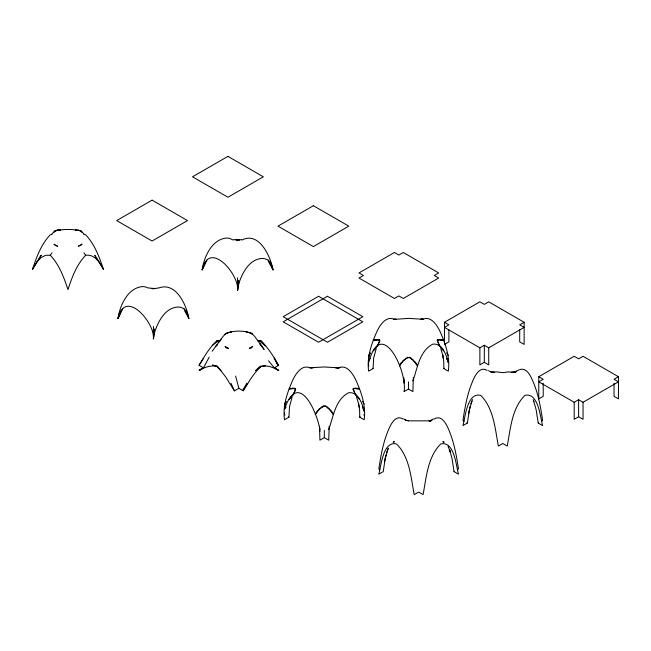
<?xml version="1.0" encoding="UTF-8"?>
<svg xmlns="http://www.w3.org/2000/svg" width="651" height="651" viewBox="0 0 651 651"><rect width="100%" height="100%" fill="white"/><g stroke="black" fill="none" stroke-linecap="round" stroke-linejoin="round"><path stroke-width="0.98" d="M153.416 326.371L153.416 338.935C155.499 323.441 125.057 287.457 118.01 318.502L122.819 308.704M237.566 277.79L237.558 290.354C239.649 274.86 209.199 238.876 202.16 269.921L206.969 260.123M309.721 367.75C301.983 364.414 296.132 373.365 293.153 379.248C287.473 391.959 282.493 405.549 284.503 419.74L288.922 417.185L289.508 406.663L292.039 397.362M319.91 431.67L319.511 426.275L319.91 440.182L324.328 437.627L324.328 430.457M329.154 426.259L328.755 440.182L324.328 437.627M393.863 319.169C386.133 315.833 380.282 324.784 377.303 330.667C371.623 343.378 366.635 356.968 368.645 371.16L373.072 368.604L373.658 358.083L376.188 348.773M368.645 362.64C381.071 315.434 407.754 371.461 404.051 391.601L408.478 389.046L412.905 391.601L413.304 377.678M338.943 367.742C346.674 364.405 352.525 373.349 355.511 379.232C361.191 391.951 366.171 405.549 364.161 419.74L359.734 417.185L359.604 410.081L358.498 403.254L359.279 407.144M423.093 319.161C430.824 315.816 436.675 324.768 439.653 330.651C445.341 343.37 450.313 356.968 448.311 371.16L443.884 368.604L443.754 361.5L442.647 354.673L443.429 358.563M533.722 401.114L536.221 410.065L538.198 423.044L542.625 425.616C540.216 416.73 538.304 392.13 524.918 395.352C511.784 408.34 510.547 428.732 507.219 446.057L502.792 443.486L498.365 446.057C495.037 428.732 493.8 408.34 480.666 395.352C467.28 392.13 465.367 416.73 462.959 425.616L467.385 423.044L469.355 410.065L471.861 401.114L470.925 403.864M154.515 332.742L153.416 338.935L154.466 328.975L154.515 332.742C157.786 322.025 165.037 307.76 177.747 307.044A31.158 17.976 -59.9 0 1 181.068 307.459C186.064 308.566 188.033 314.026 188.814 318.51L184.013 308.566M238.665 284.161L237.558 290.354L238.608 280.394L238.665 284.161C241.936 273.444 249.187 259.179 261.897 258.463A31.158 17.992 -60 0 1 265.217 258.862C270.206 260.009 272.183 265.429 272.964 269.929L268.155 259.985M386.775 452.445L387.711 449.695L385.213 458.646L383.236 471.625L378.809 474.197C381.217 465.31 383.138 440.711 396.516 443.933C409.65 456.921 410.887 477.313 414.215 494.638L418.642 492.066L423.069 494.638C426.405 477.313 427.634 456.921 440.768 443.933C454.154 440.711 456.074 465.31 458.475 474.197L454.048 471.625L452.03 458.418L449.581 449.695L450.508 452.445L448.018 446.228M384.456 462.291L385.262 458.418M468.606 413.702L469.404 409.837M385.213 458.646L386.043 454.976M469.355 410.065L470.185 406.387M328.755 429.53C333.304 416.795 335.289 399.706 348.497 392.781C358.229 391.178 362.363 404.076 364.161 411.229L362.477 407.013L364.161 409.097M412.905 380.949C417.454 368.214 419.431 351.125 432.646 344.2C442.371 342.597 446.513 355.495 448.311 362.64L446.627 358.432L448.311 360.508M32.55 269.172L41.143 255.338L32.55 269.172C36.586 256.95 41.176 244.296 50.249 234.824L51.999 234.401M284.503 406.118L286.188 401.447L284.503 403.978M368.645 357.529L370.329 352.866L368.653 355.397M387.54 450.215L388.362 448.14L387.963 448.995M471.682 401.634L472.512 399.559M274.209 367.433L278.701 370.435C273.363 367.473 267.187 364.796 260.994 366.432C253.573 373.349 248.479 382.259 243.295 390.869L238.868 388.305L234.441 390.869L225.604 376.791L217.418 366.35C211.014 365.024 204.569 367.14 199.043 370.435L203.47 367.864L209.199 357.082M246.729 383.301L242.742 390.551L247.722 383.504M203.47 367.864L199.043 365.317C204.227 356.707 209.321 347.805 216.742 340.88L220.29 340.408M199.043 365.317L203.535 358.359M261.775 345.998L259.651 343.525L264.127 349.489L254.761 336.526L251.579 333.239L246.078 331.953L249.846 332.694C242.815 330.578 234.93 330.578 227.891 332.694L231.666 331.953L226.157 333.239L222.976 336.526L212.128 351.304M36.977 261.604L41.395 257.389L45.814 255.282L50.249 255.265L51.999 252.816M218.354 342.686L221.21 338.886M119.133 313.587L121.2 310.983L118.01 318.502C119.841 305.644 127.588 287.954 142.357 286.611A31.158 17.984 -60 0 1 145.669 287.018L147.883 287.905M203.275 265.006L205.35 262.402L202.16 269.921C203.983 257.064 211.73 239.365 226.499 238.03A31.158 18 -60.1 0 1 229.819 238.429L233.139 240.064M286.188 407.03L284.503 409.097C298.109 370.045 316.606 410.472 319.901 429.53M368.653 360.508L370.329 358.449M57.491 230.063L55.164 230.649L53.976 232.098L57.491 230.063L60.657 229.974L56.897 230.527C64.099 229.095 71.797 229.095 78.999 230.527L75.239 229.974L80.732 230.649L84.101 234.108M83.898 234.401L85.647 234.824C94.721 244.296 99.31 256.95 103.346 269.172C100.059 262.361 94.322 253.971 85.647 255.265C76.574 264.729 71.968 277.375 67.948 289.605C63.928 277.375 59.322 264.729 50.249 255.265M226.157 333.239L225.051 334.394L228.485 332.417M257.503 340.611L260.319 341.58L260.994 340.88C268.415 347.805 273.518 356.707 278.701 365.317L274.266 367.864L268.546 360.817M51.787 234.108L55.164 230.649M216.921 345.063L215.969 345.998L217.483 344.753M260.319 366.35L255.444 370.745L260.994 366.432L260.319 366.35L265.429 365.846M212.316 345.412L217.418 341.58L220.347 340.758M203.535 367.433L199.597 370.11L203.462 368.173M434.266 419.024C442.452 413.816 447.571 426.56 449.882 432.516C454.463 444.226 456.636 456.693 458.475 469.086L457.368 469.721M241.985 240.081C259.074 230.869 270.946 257.112 272.964 269.929L269.978 262.345M433.525 418.894L429.709 420.888L432.004 420.334L430.457 420.644M448.897 329.837L448.897 341.865L444.47 344.42L444.47 322.269L479.877 301.828L484.303 304.383L488.73 301.828L524.136 322.269L524.136 344.42L519.71 341.865L519.71 329.837M359.734 417.185L360.288 416.868M363.608 414.956L364.161 414.63M443.884 368.604L444.438 368.287M444.47 322.269L448.897 324.825L444.47 327.38L479.877 347.821L484.303 345.266L488.73 347.821L524.136 327.38L519.71 324.825L524.136 322.269M488.73 347.821L488.73 364.861L484.303 362.306L479.877 364.861L479.877 347.821M543.211 383.284L543.211 396.313L538.784 398.868L538.784 376.726L574.19 356.284L578.617 358.839L583.044 356.284L618.45 376.726L618.45 398.868L614.023 396.313L614.023 383.284M541.518 421.14L542.625 420.505C540.786 408.112 538.613 395.645 534.032 383.935C531.46 378.166 527.961 367.343 519.823 369.491M538.784 376.726L543.211 379.281L538.784 381.836L574.19 402.277L578.617 399.722L583.044 402.277L618.45 381.836L614.023 379.281L618.45 376.726M583.044 402.277L583.044 419.309L578.617 416.754L574.19 419.309L574.19 402.277M538.198 423.044L538.751 422.735M454.048 471.625L454.601 471.316M158.942 287.921C176.063 281.696 186.642 305.213 188.814 318.51L185.828 310.926M338.04 368.108L340.164 367.31M519.083 369.858L513.851 372.307L516.153 371.754L512.939 372.372L515.364 372.209L511.271 372.331L513.297 372.274M393.196 442.2L394.482 441.736L393.383 442.07M158.429 287.978L153.555 288.735L151.813 288.564L155.19 288.564L148.55 287.986M241.537 239.609L237.696 240.154L235.963 239.983L239.34 239.975L233.774 239.617M220.445 340.44L216.742 340.88L217.418 341.58M422.499 319.21L421.116 319.324L422.93 319.242L408.478 318.388L394.986 319.299M338.357 367.791L336.974 367.905L338.78 367.823L324.328 366.969L309.42 367.791M429.603 420.896L431.222 420.79L429.082 420.839M421.588 319.299L423.386 319.202L421.116 319.324M337.438 367.88L339.244 367.782L336.974 367.905M408.136 420.855L429.155 420.855M420.92 319.315L422.458 319.267M337.82 367.872L335.46 367.921M421.433 319.299L421.97 319.291L420.391 319.324M310.836 367.88L313.204 367.929M394.49 319.275L396.036 319.324M395.548 319.315L393.562 319.21M311.691 367.913L310.763 367.848M512.964 372.274L508.439 371.908L502.792 372.665L497.144 371.908L490.984 372.063L491.725 372.307L488.486 370.671M395.369 319.307L394.457 319.218M257.454 340.408L260.994 340.88L265.315 345.909L260.319 341.58M408.21 420.839L405.215 419.96L406.094 420.375L403.758 418.894M217.418 366.35L212.429 365.048L216.742 366.432L221.177 370.956M443.901 442.07L442.818 441.769L444.088 442.2M466.832 422.735L467.385 423.044M464.065 421.14L462.959 420.505C464.798 408.112 466.97 395.645 471.552 383.935C473.863 377.979 478.981 365.235 487.168 370.443M78.405 230.063L81.928 232.098L80.732 230.649M249.26 332.417L252.686 334.394L251.579 333.239M278.701 370.435L274.266 367.864M285.057 414.956L284.503 414.63L284.503 412.506M379.915 469.721L378.817 469.086C380.656 456.693 382.829 444.226 387.402 432.516C389.721 426.56 394.832 413.816 403.026 419.024M372.518 368.287L373.072 368.604M288.369 416.868L288.922 417.185M83.898 252.816L85.647 255.265M446.627 352.866L448.311 355.397M362.477 401.447L364.161 403.978M98.919 261.604L94.753 255.338L103.346 269.172M268.464 261.45L270.759 265.437M184.323 310.031L186.609 314.018M274.209 358.359L278.148 365.642L274.283 357.952M231.015 383.301L234.441 390.869M533.071 399.559L533.901 401.634M440.776 348.724L442.761 355.243L442.647 354.673M356.634 397.305L358.611 403.832M235.638 376.083L238.868 388.305M404.051 380.949L403.661 377.686L404.051 383.081M578.617 399.722L578.617 416.754M484.303 345.266L484.303 362.306M408.478 381.877L408.478 389.046M368.645 363.925L368.645 366.049M295.578 388.501L295.578 389.876L293.609 393.977L289.109 399.462L292.812 395.238L295.546 389.404L293.593 388.541L289.101 389.013L289.776 388.305L290.086 388.916L290.737 388.232L291.038 388.769L292.535 388.02L292.795 388.525L294.146 388.069L294.333 388.663L294.887 388.224L295.001 388.916L295.578 388.501M379.728 339.92L379.728 341.295L377.751 345.396L373.251 350.881L376.962 346.657L379.696 340.823L377.743 339.96L373.251 340.432L373.926 339.724L374.235 340.335L374.878 339.651L375.188 340.188L376.685 339.44L376.945 339.944L378.296 339.48L378.475 340.082L379.037 339.643L379.151 340.335L379.728 339.92M353.119 389.347L355.869 395.133L359.564 399.413L355.072 393.879L353.094 388.46L359.564 389.005L358.88 388.289L358.579 388.899L357.928 388.216L357.627 388.761L357.008 388.102L356.724 388.59L355.3 387.972L354.339 388.631L353.786 388.191L353.119 389.347M437.269 340.766L440.019 346.552L443.705 350.832L439.222 345.299L437.236 339.879L443.705 340.424L443.03 339.708L442.729 340.318L442.078 339.635L441.769 340.18L441.158 339.521L440.865 340.009L439.449 339.391L438.481 340.05L437.928 339.61L437.269 340.766M315.418 413.434L315.312 414.597C317.696 410.765 320.91 406.826 325.5 405.776L330.065 410.04L333.345 414.557L332.482 412.335L331.864 412.343L331.676 411.22L331.025 411.172L330.765 410.089L330.065 410.04L328.552 407.925L327.705 407.933L327.168 406.867L323.156 405.801L322.465 406.956L321.488 406.916L320.959 407.998L318.925 409.064L317.639 411.229L316.988 411.269L316.801 412.384L316.174 412.384L316.036 413.515L315.418 413.434M399.568 364.853L399.462 366.017C401.846 362.184 405.06 358.245 409.65 357.196L414.215 361.46L417.494 365.976L416.632 363.754L416.005 363.763L415.818 362.64L415.167 362.591L414.915 361.508L414.215 361.46L412.693 359.344L411.855 359.352L411.318 358.286L407.306 357.212L406.606 358.375L405.638 358.335L405.101 359.417L403.075 360.483L401.781 362.648L401.13 362.688L400.943 363.803L400.324 363.795L400.186 364.926L399.568 364.853M252.686 346.389L251.579 347.911L249.26 348.366L252.686 346.389M81.928 244.174L80.732 245.411L78.405 246.2L81.928 244.174M152.098 200.142L116.692 220.583L152.098 241.025L187.504 220.583L152.098 200.142M227.923 156.362L192.517 176.803L227.923 197.245L263.329 176.803L227.923 156.362M313.383 205.708L277.977 226.149L313.383 246.591L348.79 226.149L313.383 205.708M318.591 296.27L283.185 316.712L327.445 342.263L362.851 321.822L318.591 296.27M394.416 252.49L359.01 272.932L363.437 275.487L359.01 278.042L394.416 298.483L398.843 295.928L403.27 298.483L438.676 278.042L434.25 275.487L438.676 272.932L403.27 252.49L398.843 255.046L394.416 252.49M327.445 296.27L283.185 321.822L318.591 342.263L362.851 316.712L327.445 296.27M494.312 372.331L492.278 372.274L494.312 372.331M228.485 348.366L226.157 347.911L225.051 346.389L228.485 348.366M57.491 246.2L55.164 245.411L53.976 244.174L57.491 246.2"/></g></svg>
